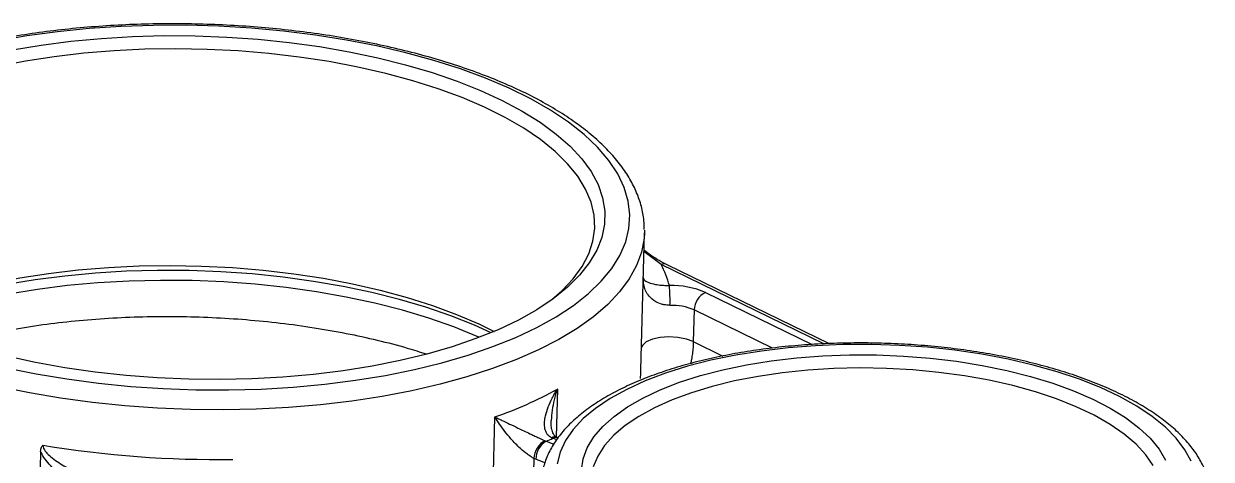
# Model space of a CAD drawing. Header units: millimetres. Extents: x 0 to 279, y 0 to 216.
# Drawn here: x 33.2 to 92.8, y 111.1 to 133 of the extents above; entities that cross this region are included whole.
import ezdxf

# ---------------------------------------------------------------- set-up
doc = ezdxf.new("R2010")
doc.units = ezdxf.units.MM

msp = doc.modelspace()

# ---------------------------------------------------------------- linework, layer by layer
at = {"color": 7, "linetype": 'Continuous', "lineweight": 25}
for p, q in [((64.146, 115.562), (64.324, 122.459)), ((64.325, 122.594), (64.324, 122.459)), ((73.608, 116.882), (65.472, 120.852)), ((66.819, 118.576), (66.778, 116.988)), ((56.726, 109.567), (56.819, 113.197)), ((59.723, 112.128), (59.659, 112.156)), ((59.98, 112.151), (59.905, 112.179)), ((59.325, 112.007), (59.389, 111.98)), ((34.011, 111.467), (33.926, 108.169)), ((58.775, 111.117), (58.733, 109.525)), ((58.87, 111.076), (58.775, 111.117))]:
    msp.add_line(p, q, dxfattribs=at)
at = {"color": 8, "linetype": 'Continuous', "lineweight": 25}
for p, q in [((65.16, 120.859), (64.3, 121.514)), ((73.334, 116.871), (65.16, 120.859)), ((67.394, 119.455), (72.749, 116.842)), ((70.752, 116.657), (66.819, 118.576)), ((66.778, 116.988), (68.266, 116.262)), ((59.952, 114.593), (59.89, 112.195)), ((59.921, 112.05), (59.723, 112.128)), ((59.389, 111.98), (59.773, 111.827)), ((59.331, 110.892), (58.87, 111.076))]:
    msp.add_line(p, q, dxfattribs=at)
at = {"color": 7, "linetype": 'Continuous', "lineweight": 25, "flags": 128}
for points in [[(32.278, 115.676), (33.783, 115.369), (35.333, 115.109), (36.919, 114.897), (38.533, 114.735), (40.166, 114.625), (41.807, 114.565), (43.448, 114.558), (45.079, 114.602), (46.692, 114.698), (48.276, 114.845), (49.824, 115.042), (51.327, 115.289), (52.775, 115.583), (54.16, 115.923), (55.476, 116.307), (56.714, 116.733), (57.867, 117.199), (58.93, 117.702), (59.895, 118.238), (60.757, 118.806), (61.512, 119.401), (62.156, 120.021), (62.683, 120.662), (63.093, 121.32), (63.382, 121.992), (63.548, 122.674), (63.592, 123.361), (63.511, 124.051), (63.308, 124.738), (62.983, 125.42), (62.537, 126.093), (61.975, 126.752), (61.297, 127.393), (60.51, 128.014), (59.616, 128.611), (58.621, 129.18), (57.531, 129.718), (56.351, 130.223), (55.089, 130.69), (53.752, 131.118), (52.346, 131.504), (50.881, 131.847), (49.364, 132.143), (47.805, 132.391), (46.211, 132.591), (44.591, 132.74), (42.956, 132.839), (41.314, 132.885), (39.675, 132.88), (38.047, 132.823), (36.44, 132.715), (34.864, 132.556), (33.326, 132.347), (31.836, 132.089)], [(32.6, 131.647), (34.045, 131.889), (35.535, 132.082), (37.063, 132.226), (38.618, 132.319), (40.191, 132.362), (41.774, 132.353), (43.357, 132.294), (44.93, 132.183), (46.485, 132.023), (48.011, 131.813), (49.501, 131.555), (50.944, 131.251), (52.334, 130.903), (53.66, 130.512), (54.917, 130.08), (56.095, 129.612), (57.188, 129.108), (58.19, 128.572), (59.095, 128.007), (59.897, 127.418), (60.592, 126.806), (61.175, 126.176), (61.643, 125.531), (61.994, 124.876), (62.224, 124.214), (62.334, 123.549), (62.321, 122.885), (62.187, 122.226), (61.932, 121.576), (61.557, 120.939), (61.066, 120.318), (60.459, 119.717), (59.743, 119.14), (58.919, 118.59), (57.994, 118.071), (56.973, 117.584), (55.862, 117.135), (54.667, 116.724), (53.396, 116.355), (52.056, 116.029), (50.655, 115.749), (49.201, 115.516), (47.703, 115.332), (46.17, 115.197), (44.611, 115.113), (43.035, 115.08), (41.452, 115.098), (39.87, 115.167), (38.299, 115.287), (36.749, 115.456), (35.229, 115.675), (33.747, 115.941), (32.313, 116.254)], [(59.683, 119.097), (60.184, 119.536), (60.749, 120.136), (61.197, 120.755), (61.528, 121.389), (61.739, 122.035), (61.828, 122.688), (61.796, 123.344), (61.642, 124), (61.367, 124.652), (60.973, 125.295), (60.463, 125.926), (59.839, 126.541), (59.105, 127.136), (58.266, 127.708), (57.326, 128.253), (56.292, 128.767), (55.17, 129.248), (53.967, 129.693), (52.689, 130.098), (51.345, 130.463), (49.942, 130.783), (48.49, 131.058), (46.997, 131.286), (45.472, 131.465), (43.924, 131.594), (42.364, 131.673), (40.799, 131.701), (39.24, 131.678), (37.697, 131.603), (36.178, 131.479), (34.693, 131.304), (33.251, 131.08), (31.86, 130.809)], [(26.438, 118.283), (26.694, 118.397), (27.798, 118.838), (28.985, 119.24), (30.248, 119.601), (31.579, 119.918), (32.97, 120.189), (34.412, 120.412), (35.897, 120.587), (37.416, 120.712), (38.96, 120.786), (40.518, 120.81), (42.083, 120.782), (43.644, 120.703), (45.191, 120.573), (46.716, 120.394), (48.209, 120.167), (49.661, 119.892), (51.064, 119.571), (52.408, 119.207), (53.686, 118.801), (54.889, 118.356), (56.012, 117.875), (56.779, 117.501)], [(56.624, 117.435), (55.791, 117.812), (54.612, 118.281), (53.356, 118.713), (52.029, 119.104), (50.64, 119.452), (49.196, 119.756), (47.707, 120.014), (46.18, 120.224), (44.626, 120.384), (43.053, 120.495), (41.47, 120.554), (39.887, 120.563), (38.313, 120.52), (36.758, 120.427), (35.231, 120.283), (33.741, 120.09), (32.296, 119.848), (30.906, 119.559), (29.578, 119.225), (28.32, 118.848), (27.14, 118.43), (26.59, 118.21)], [(56.036, 117.201), (55.928, 117.248), (54.757, 117.723), (53.506, 118.161), (52.183, 118.559), (50.797, 118.914), (49.355, 119.224), (47.865, 119.488), (46.337, 119.704), (44.78, 119.87), (43.203, 119.986), (41.616, 120.051), (40.028, 120.065), (38.448, 120.027), (36.886, 119.938), (35.351, 119.798), (33.852, 119.608), (32.398, 119.37), (30.999, 119.084), (29.662, 118.753), (28.394, 118.377), (27.205, 117.961), (27.165, 117.945)], [(91.769, 110.971), (91.456, 111.555), (91.024, 112.128), (90.475, 112.685), (89.815, 113.222), (89.047, 113.736), (88.178, 114.221), (87.214, 114.674), (86.164, 115.092), (85.035, 115.472), (83.836, 115.81), (82.576, 116.104), (81.264, 116.351), (79.912, 116.55), (78.53, 116.7), (77.127, 116.798), (75.716, 116.845), (74.306, 116.84), (72.91, 116.782), (71.537, 116.673), (70.198, 116.514), (68.904, 116.304), (67.664, 116.047), (66.489, 115.744), (65.387, 115.397), (64.367, 115.009), (63.436, 114.584), (62.603, 114.124), (61.872, 113.632), (61.251, 113.114), (60.743, 112.572), (60.354, 112.011), (60.085, 111.436), (59.938, 110.85)], [(61.162, 110.531), (61.247, 111.095), (61.456, 111.651), (61.785, 112.195), (62.233, 112.721), (62.796, 113.225), (63.469, 113.703), (64.246, 114.151), (65.121, 114.565), (66.086, 114.942), (67.134, 115.279), (68.256, 115.572), (69.442, 115.82), (70.683, 116.02), (71.968, 116.171), (73.286, 116.271), (74.626, 116.32), (75.978, 116.316), (77.33, 116.261), (78.67, 116.155), (79.988, 115.998), (81.272, 115.792), (82.512, 115.538), (83.697, 115.239), (84.818, 114.897), (85.864, 114.516), (86.829, 114.097), (87.702, 113.645), (88.478, 113.164), (89.149, 112.657), (89.71, 112.128), (90.156, 111.583), (90.484, 111.026)], [(89.868, 110.761), (89.498, 111.303), (89.012, 111.83), (88.414, 112.34), (87.708, 112.826), (86.902, 113.285), (86.002, 113.712), (85.015, 114.105), (83.951, 114.459), (82.817, 114.772), (81.625, 115.042), (80.384, 115.264), (79.105, 115.439), (77.799, 115.564), (76.477, 115.638), (75.151, 115.661), (73.831, 115.632), (72.53, 115.551), (71.258, 115.42), (70.027, 115.24), (68.847, 115.011), (67.727, 114.737), (66.679, 114.418), (65.71, 114.059), (64.829, 113.662), (64.044, 113.23), (63.361, 112.768), (62.786, 112.279), (62.325, 111.767), (61.98, 111.237), (61.756, 110.694)]]:
    msp.add_lwpolyline(points, dxfattribs=at)
at = {"color": 8, "linetype": 'Continuous', "lineweight": 25, "flags": 128}
for points in [[(64.324, 122.459), (64.306, 122.175), (64.178, 121.486), (63.93, 120.805), (63.562, 120.136), (63.077, 119.483), (62.478, 118.849), (61.767, 118.237), (60.948, 117.651), (60.027, 117.095), (59.007, 116.57), (57.894, 116.079), (56.695, 115.627), (55.415, 115.214), (54.062, 114.843), (52.643, 114.516), (51.165, 114.235), (49.637, 114.001), (48.066, 113.816), (46.461, 113.68), (44.831, 113.595), (43.184, 113.56), (41.53, 113.576), (39.876, 113.643), (38.233, 113.761), (36.608, 113.928), (35.011, 114.145), (33.451, 114.409), (31.934, 114.719)], [(66.778, 116.988), (66.427, 117.116), (66.007, 117.196), (65.555, 117.221), (65.113, 117.188), (64.721, 117.101), (64.415, 116.967), (64.223, 116.798), (64.175, 116.704)]]:
    msp.add_lwpolyline(points, dxfattribs=at)
at = {"color": 8, "linetype": 'Continuous', "lineweight": 25}
for centre, radius, start, end in [((65.308, 120.498), 0.39, 65.227, 112.31689), ((59.806, 111.884), 0.309, 66.32055, 118.31241), ((59.872, 111.834), 0.329, 70.28257, 116.81371)]:
    msp.add_arc(centre, radius, start, end, dxfattribs=at)
at = {"color": 7, "linetype": 'Continuous', "lineweight": 25}
for centre, radius, start, end in [((60.573, 118.449), 5.182, 15.1668, 27.712), ((65.697, 115.53), 4.276, 66.6165, 91.64563), ((58.3, 119.077), 7.31, 357.9009, 5.71339), ((67.809, 118.556), 0.991, 114.77311, 178.82399), ((65.688, 115.959), 2.851, 66.6165, 91.64563), ((49.853, 133.05), 21.039, 289.3369, 298.6867), ((50.403, 132.599), 22.492, 293.54599, 294.47761), ((42.777, 163.491), 52.429, 260.4974, 270.97358), ((59.886, 111.045), 1.114, 120.26508, 176.28134), ((59.931, 111.068), 1.061, 120.74176, 179.56653)]:
    msp.add_arc(centre, radius, start, end, dxfattribs=at)
for points, knots in [([(64.313, 122.615), (64.312, 122.769), (64.31, 123.158), (64.183, 123.781), (63.949, 124.477), (63.605, 125.164), (63.156, 125.84), (62.6, 126.503), (61.94, 127.149), (61.179, 127.774), (60.322, 128.374), (59.376, 128.945), (58.345, 129.485), (57.236, 129.992), (56.054, 130.464), (54.804, 130.899), (53.494, 131.297), (52.128, 131.655), (50.714, 131.972), (49.257, 132.247), (47.766, 132.479), (46.245, 132.667), (44.704, 132.809), (43.149, 132.907), (41.587, 132.958), (40.026, 132.963), (38.474, 132.922), (36.937, 132.835), (35.422, 132.702), (33.938, 132.524), (32.491, 132.301), (31.087, 132.035), (29.733, 131.726), (28.436, 131.376), (27.201, 130.985), (26.034, 130.555), (24.941, 130.088), (23.926, 129.584), (22.994, 129.044), (22.151, 128.471), (21.402, 127.865), (20.751, 127.228), (20.205, 126.565), (19.77, 125.879), (19.445, 125.177), (19.247, 124.465), (19.157, 123.959), (19.165, 123.694), (19.166, 123.667)], [0, 0, 0, 0, 0.013703, 0.034676, 0.055782, 0.077191, 0.098983, 0.121143, 0.143587, 0.166207, 0.188908, 0.21162, 0.234306, 0.256954, 0.279561, 0.302129, 0.324661, 0.347164, 0.369641, 0.392097, 0.414537, 0.436964, 0.459381, 0.481792, 0.5042, 0.526607, 0.549017, 0.57143, 0.593852, 0.616284, 0.638731, 0.661195, 0.683683, 0.706197, 0.728744, 0.75133, 0.773958, 0.796634, 0.819358, 0.842125, 0.864915, 0.887667, 0.910297, 0.932689, 0.954725, 0.976344, 0.997588, 1, 1, 1, 1]), ([(65.471, 120.842), (65.333, 120.912), (65.009, 121.077), (64.614, 121.336), (64.363, 121.534), (64.301, 121.583)], [0, 0, 0, 0, 0.356943, 0.841789, 1, 1, 1, 1]), ([(29.769, 116.973), (30.162, 117.075), (31.038, 117.302), (32.495, 117.591), (34.095, 117.845), (35.743, 118.039), (37.423, 118.172), (39.148, 118.247), (40.887, 118.258), (42.623, 118.209), (44.342, 118.099), (46.057, 117.927), (47.735, 117.697), (49.364, 117.409), (50.925, 117.066), (52.27, 116.72), (53.054, 116.467), (53.368, 116.366)], [0, 0, 0, 0, 0.056372, 0.125635, 0.195907, 0.263956, 0.332482, 0.401744, 0.472016, 0.540127, 0.608715, 0.677854, 0.748126, 0.816237, 0.884825, 0.953963, 1, 1, 1, 1]), ([(92.749, 108.915), (92.752, 108.935), (92.781, 109.163), (92.732, 109.602), (92.597, 110.219), (92.347, 110.826), (91.995, 111.421), (91.536, 112.003), (90.973, 112.569), (90.307, 113.114), (89.545, 113.632), (88.694, 114.12), (87.762, 114.575), (86.755, 114.994), (85.681, 115.377), (84.546, 115.72), (83.357, 116.023), (82.122, 116.284), (80.849, 116.502), (79.545, 116.676), (78.219, 116.804), (76.878, 116.887), (75.532, 116.924), (74.188, 116.915), (72.856, 116.859), (71.543, 116.757), (70.259, 116.609), (69.01, 116.416), (67.805, 116.18), (66.651, 115.9), (65.555, 115.579), (64.524, 115.217), (63.564, 114.816), (62.68, 114.377), (61.88, 113.9), (61.168, 113.387), (60.551, 112.839), (60.038, 112.259), (59.635, 111.653), (59.351, 111.028), (59.185, 110.451), (59.165, 110.083), (59.157, 109.93)], [0, 0, 0, 0, 0.002355, 0.026165, 0.049931, 0.07396, 0.098528, 0.123737, 0.149507, 0.175648, 0.201962, 0.228303, 0.254592, 0.280811, 0.306959, 0.333042, 0.359071, 0.385055, 0.411005, 0.436927, 0.462831, 0.488723, 0.514609, 0.540495, 0.566386, 0.592288, 0.618208, 0.644152, 0.67013, 0.69615, 0.722223, 0.74836, 0.774573, 0.800871, 0.827258, 0.85372, 0.880191, 0.906518, 0.932486, 0.95786, 0.982531, 1, 1, 1, 1]), ([(64.123, 115.124), (64.126, 115.159), (64.133, 115.23), (64.14, 115.377), (64.145, 115.488), (64.146, 115.56), (64.146, 115.562)], [0, 0, 0, 0, 0.316283, 0.638052, 0.990453, 1, 1, 1, 1]), ([(59.659, 112.156), (59.622, 112.177), (59.547, 112.218), (59.472, 112.295), (59.402, 112.393), (59.346, 112.518), (59.304, 112.718), (59.303, 112.967), (59.358, 113.308), (59.484, 113.705), (59.652, 114.074), (59.813, 114.369), (59.903, 114.517), (59.951, 114.591), (59.952, 114.593)], [0, 0, 0, 0, 0.048819, 0.099338, 0.129626, 0.197284, 0.266968, 0.375759, 0.487274, 0.654393, 0.824463, 0.911089, 0.997943, 1, 1, 1, 1]), ([(58.775, 111.117), (58.69, 111.165), (58.581, 111.226), (58.351, 111.392), (58.025, 111.666), (57.527, 112.19), (57.119, 112.726), (56.891, 113.079), (56.82, 113.196), (56.819, 113.197)], [0, 0, 0, 0, 0.101464, 0.13003, 0.268539, 0.489757, 0.825575, 0.997915, 1, 1, 1, 1]), ([(56.819, 113.197), (56.821, 113.197), (56.878, 113.169), (56.995, 113.113), (57.233, 112.999), (57.551, 112.846), (57.918, 112.67), (58.263, 112.506), (58.533, 112.378), (58.773, 112.265), (58.937, 112.188), (59.079, 112.122), (59.2, 112.065), (59.283, 112.027), (59.325, 112.007)], [0, 0, 0, 0, 0.002057, 0.088686, 0.175538, 0.342885, 0.512728, 0.621783, 0.733032, 0.800844, 0.870374, 0.900662, 0.949528, 1, 1, 1, 1]), ([(59.933, 112.173), (59.908, 112.184), (59.836, 112.217), (59.747, 112.334), (59.657, 112.596), (59.625, 112.839), (59.638, 112.99), (59.64, 113.02)], [0, 0, 0, 0, 0.1325283, 0.3913557, 0.658017, 0.932709, 1, 1, 1, 1]), ([(34.011, 111.467), (34.013, 111.504), (34.019, 111.579), (34.048, 111.668), (34.083, 111.734), (34.107, 111.765), (34.12, 111.78), (34.121, 111.782)], [0, 0, 0, 0, 0.319266, 0.649067, 0.816256, 0.985879, 1, 1, 1, 1]), ([(34.121, 111.782), (34.121, 111.77), (34.122, 111.721), (34.142, 111.658), (34.203, 111.531), (34.347, 111.353), (34.712, 111.037), (35.271, 110.677), (36.222, 110.169), (37.461, 109.629), (38.481, 109.345), (38.995, 109.202)], [0, 0, 0, 0, 0.0064312, 0.0266876, 0.0331621, 0.0776665, 0.139492, 0.2800472, 0.4227724, 0.7095502, 1, 1, 1, 1]), ([(38.538, 108.276), (38.055, 108.462), (37.074, 108.84), (35.89, 109.583), (34.979, 110.277), (34.463, 110.783), (34.143, 111.195), (34.046, 111.395), (34.011, 111.467)], [0, 0, 0, 0, 0.293679, 0.595578, 0.743766, 0.89123, 0.960741, 1, 1, 1, 1])]:
    msp.add_open_spline(points, degree=3, knots=knots, dxfattribs=at)
at = {"color": 8, "linetype": 'Continuous', "lineweight": 25}
for points, knots in [([(64.267, 120.208), (64.271, 120.173), (64.283, 120.085), (64.469, 119.964), (64.8, 119.868), (65.096, 119.828), (65.34, 119.809), (65.473, 119.807), (65.574, 119.805)], [0, 0, 0, 0, 0.208828, 0.528475, 0.73568, 0.870963, 0.90181, 1, 1, 1, 1]), ([(65.606, 118.809), (65.503, 118.814), (65.369, 118.821), (65.123, 118.878), (64.825, 119.005), (64.484, 119.32), (64.291, 119.701), (64.277, 119.979), (64.273, 120.078)], [0, 0, 0, 0, 0.1029247, 0.1332535, 0.2741067, 0.4891963, 0.818097, 1, 1, 1, 1]), ([(66.778, 116.988), (66.774, 116.891), (66.766, 116.695), (66.731, 116.392), (66.69, 116.121), (66.655, 115.956), (66.64, 115.887)], [0, 0, 0, 0, 0.27583, 0.55711, 0.816336, 1, 1, 1, 1]), ([(59.952, 114.593), (59.951, 114.591), (59.889, 114.414), (59.725, 113.896), (59.672, 113.367), (59.637, 113.02)], [0, 0, 0, 0, 0.004144, 0.346719, 1, 1, 1, 1])]:
    msp.add_open_spline(points, degree=3, knots=knots, dxfattribs=at)

doc.saveas('drawing.dxf')
